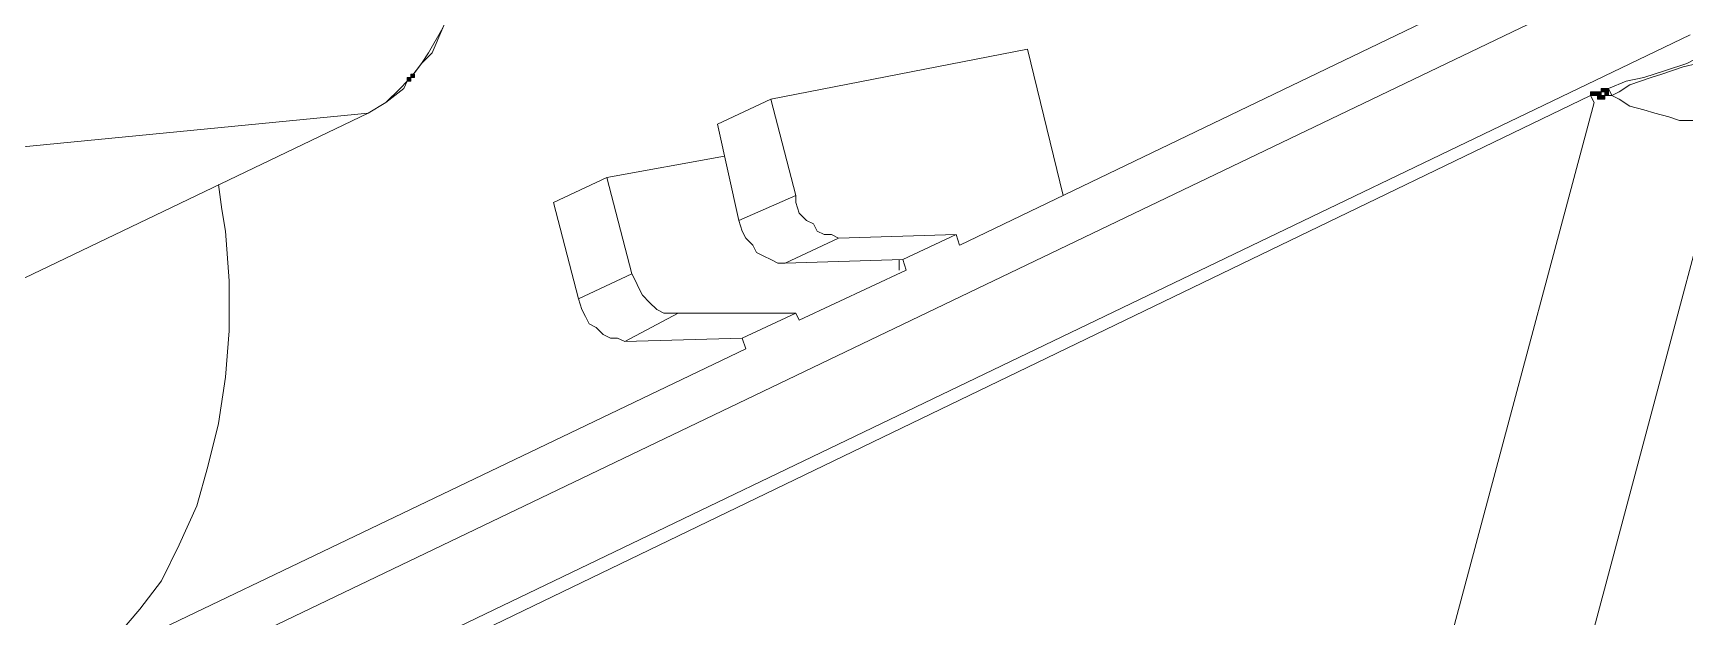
# Model space of a CAD drawing. Header units: inches. Extents: x 11 to 682, y 148 to 1119.
# Drawn here: x 600.84 to 628.65, y 316.37 to 326.19 of the extents above; entities that cross this region are included whole.
import ezdxf

# ---------------------------------------------------------------- set-up
doc = ezdxf.new("R2010")
doc.units = ezdxf.units.IN
doc.header["$MEASUREMENT"] = 0
doc.layers.add('图层 1', color=7, linetype='Continuous')

msp = doc.modelspace()

# ---------------------------------------------------------------- hatches: boundary and pattern name
at = {"layer": '图层 1', "true_color": 0xffffff}
h = msp.add_hatch(color=7, dxfattribs=at)
h.dxf.hatch_style = 2
h.paths.add_polyline_path([(607.14, 325.38), (607.2, 325.38), (607.2, 325.44), (607.14, 325.44)])
h = msp.add_hatch(color=7, dxfattribs=at)
h.dxf.hatch_style = 2
h.paths.add_polyline_path([(607.2, 325.44), (607.26, 325.44), (607.26, 325.5), (607.2, 325.5)])
h = msp.add_hatch(color=7, dxfattribs=at)
h.dxf.hatch_style = 2
h.paths.add_polyline_path([(627.06, 325.14), (627.24, 325.14), (627.24, 325.2), (627.06, 325.2)])
h = msp.add_hatch(color=7, dxfattribs=at)
h.dxf.hatch_style = 2
h.paths.add_polyline_path([(627.18, 325.08), (627.3, 325.08), (627.3, 325.14), (627.18, 325.14)])
h = msp.add_hatch(color=7, dxfattribs=at)
h.dxf.hatch_style = 2
h.paths.add_polyline_path([(627.24, 325.2), (627.3, 325.2), (627.3, 325.26), (627.24, 325.26)])
h = msp.add_hatch(color=7, dxfattribs=at)
h.dxf.hatch_style = 2
h.paths.add_polyline_path([(627.24, 325.2), (627.36, 325.2), (627.36, 325.26), (627.24, 325.26)])
h = msp.add_hatch(color=7, dxfattribs=at)
h.dxf.hatch_style = 2
h.paths.add_polyline_path([(627.3, 325.14), (627.36, 325.14), (627.36, 325.2), (627.3, 325.2)])

# ---------------------------------------------------------------- linework, layer by layer
at = {"layer": '图层 1', "color": 7, "lineweight": 18, "true_color": 0xffffff}
for points in [[(616.44, 322.62), (632.16, 330.18)], [(607.2, 325.44), (607.38, 325.68), (607.56, 325.86), (607.74, 326.28), (607.92, 326.7), (608.04, 327.12), (608.16, 327.6), (608.22, 328.14), (608.28, 328.62), (608.28, 329.16)], [(594.84, 311.4), (631.14, 328.8)], [(607.5, 325.86), (607.74, 326.28)], [(597, 310.92), (628.74, 326.16)], [(607.2, 325.439), (607.38, 325.68)], [(607.38, 325.68), (607.5, 325.86)], [(613.26, 325.08), (617.58, 325.92)], [(617.58, 325.92), (618.18, 323.46)], [(627.36, 325.26), (627.66, 325.38), (627.96, 325.44), (628.32, 325.56), (628.68, 325.68), (628.8, 325.74)], [(628.62, 325.62), (628.86, 325.68)], [(606.48, 324.84), (606.78, 325.02), (607.08, 325.26), (607.14, 325.38)], [(607.02, 325.26), (607.14, 325.38)], [(627.72, 325.32), (627.9, 325.38)], [(627.9, 325.38), (628.08, 325.44)], [(628.08, 325.44), (628.26, 325.5)], [(628.26, 325.5), (628.44, 325.56)], [(628.44, 325.56), (628.62, 325.62)], [(599.94, 312.06), (627.06, 325.14)], [(606.78, 325.02), (607.02, 325.26)], [(627.061, 325.14), (627.12, 325.02)], [(627.3, 325.14), (627.42, 325.14)], [(627.36, 325.26), (627.42, 325.14)], [(627.42, 325.14), (627.54, 325.2)], [(627.42, 325.14), (627.54, 325.08), (627.72, 324.96), (627.96, 324.9), (628.14, 324.84), (628.38, 324.78), (628.56, 324.72), (628.8, 324.72), (628.98, 324.66), (629.16, 324.72), (629.4, 324.72)], [(627.54, 325.2), (627.72, 325.32)], [(565.8, 320.88), (606.48, 324.84)], [(569.28, 307.02), (606.479, 324.84)], [(606.48, 324.84), (606.78, 325.02)], [(612.36, 324.66), (613.26, 325.08)], [(613.26, 325.08), (613.68, 323.46)], [(621.48, 303.96), (627.12, 325.02)], [(612.36, 324.66), (612.72, 323.04)], [(623.7, 303.36), (629.4, 324.72)], [(610.5, 323.76), (612.48, 324.12)], [(609.6, 323.34), (610.5, 323.76)], [(610.5, 323.76), (610.92, 322.14)], [(603.96, 323.64), (604.021, 323.22)], [(612.72, 323.04), (613.68, 323.46)], [(613.68, 323.46), (613.68, 323.34), (613.74, 323.16), (613.86, 323.04), (613.98, 322.979), (614.04, 322.86), (614.16, 322.8), (614.28, 322.8), (614.4, 322.74)], [(604.021, 323.22), (604.08, 322.86)], [(609.601, 323.34), (610.021, 321.72)], [(612.72, 323.04), (612.78, 322.86)], [(604.08, 322.86), (604.141, 322.02)], [(612.78, 322.86), (612.84, 322.74)], [(612.84, 322.74), (612.96, 322.62)], [(612.96, 322.62), (613.02, 322.5)], [(613.5, 322.32), (614.4, 322.74)], [(614.4, 322.74), (616.38, 322.8)], [(615.48, 322.38), (616.38, 322.8)], [(616.38, 322.8), (616.439, 322.62)], [(613.02, 322.5), (613.14, 322.44)], [(613.14, 322.44), (613.26, 322.38)], [(613.26, 322.38), (613.38, 322.32)], [(613.38, 322.32), (613.5, 322.32)], [(613.5, 322.32), (615.48, 322.38)], [(615.42, 322.38), (615.42, 322.2)], [(615.48, 322.38), (615.54, 322.2)], [(610.021, 321.72), (610.92, 322.14)], [(610.92, 322.14), (610.98, 322.02), (611.04, 321.9), (611.1, 321.78), (611.22, 321.66), (611.34, 321.54), (611.46, 321.48), (611.58, 321.48), (611.7, 321.48)], [(613.74, 321.36), (615.54, 322.2)], [(601.38, 315.42), (601.86, 315.72), (602.28, 316.08), (602.64, 316.5), (603, 316.979), (603.3, 317.58), (603.6, 318.24), (603.78, 318.9), (603.96, 319.62), (604.08, 320.4), (604.14, 321.18), (604.14, 322.02)], [(610.02, 321.72), (610.08, 321.54)], [(610.08, 321.54), (610.14, 321.42)], [(610.14, 321.42), (610.2, 321.3)], [(610.2, 321.3), (610.32, 321.24)], [(610.32, 321.24), (610.44, 321.12)], [(610.8, 321), (611.7, 321.48)], [(611.7, 321.48), (613.68, 321.48)], [(612.78, 321.06), (613.68, 321.48)], [(613.68, 321.479), (613.74, 321.36)], [(610.44, 321.12), (610.56, 321.06)], [(610.56, 321.06), (610.68, 321.06)], [(610.68, 321.06), (610.8, 321)], [(610.8, 321), (612.78, 321.06)], [(612.78, 321.06), (612.84, 320.88)], [(596.04, 312.84), (612.84, 320.88)]]:
    msp.add_lwpolyline(points, dxfattribs=at)
at = {"layer": '图层 1', "lineweight": 0}
for points in [[(607.14, 325.38), (607.2, 325.38), (607.2, 325.44), (607.14, 325.44), (607.14, 325.38)], [(607.2, 325.44), (607.26, 325.44), (607.26, 325.5), (607.2, 325.5), (607.2, 325.44)], [(627.06, 325.14), (627.24, 325.14), (627.24, 325.2), (627.06, 325.2), (627.06, 325.14)], [(627.18, 325.08), (627.3, 325.08), (627.3, 325.14), (627.18, 325.14), (627.18, 325.08)], [(627.24, 325.2), (627.3, 325.2), (627.3, 325.26), (627.24, 325.26), (627.24, 325.2)], [(627.24, 325.2), (627.36, 325.2), (627.36, 325.26), (627.24, 325.26), (627.24, 325.2)], [(627.3, 325.14), (627.36, 325.14), (627.36, 325.2), (627.3, 325.2), (627.3, 325.14)]]:
    msp.add_lwpolyline(points, dxfattribs=at)

doc.saveas('drawing.dxf')
